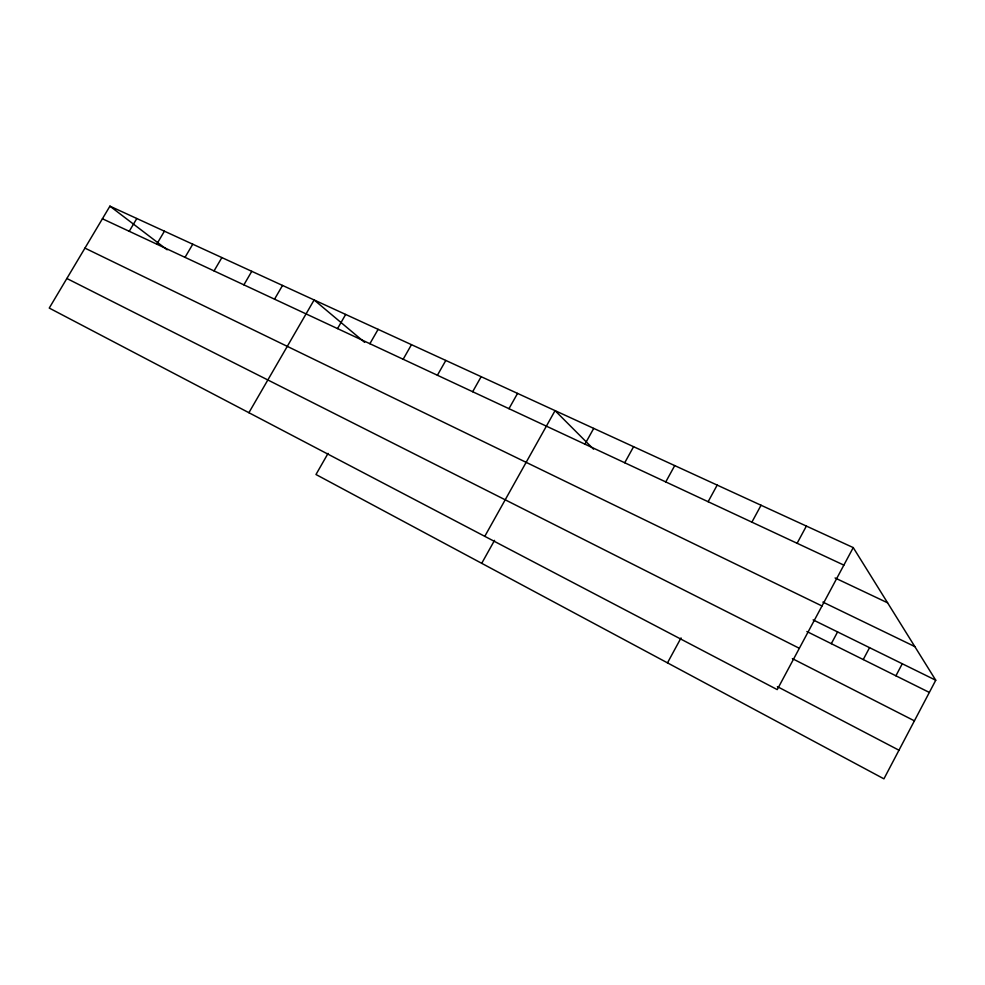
<?xml version="1.0" encoding="UTF-8"?>
<svg xmlns="http://www.w3.org/2000/svg" width="985" height="985" viewBox="0 0 985 985"><rect width="100%" height="100%" fill="white"/><g stroke="black" fill="none" stroke-linecap="round" stroke-linejoin="round"><path stroke-width="1.48" d="M853.244 547.598L777.227 689.611L49.25 308.071L109.926 206.16L853.244 547.598L935.75 680.229L883.927 778.839L315.976 474.511L328.067 453.371M895.907 675.796L902.272 663.755M863.242 659.556L869.558 647.662M831.315 643.673L837.582 631.927M797.111 543.277L806.383 526.064M667.485 662.856L681.029 637.923M751.887 522.149L761.06 505.243M708.129 501.71L717.191 485.1M665.761 481.924L674.725 465.597M624.724 462.753L633.589 446.697M584.942 444.173L593.721 428.389M481.714 563.321L494.532 540.359M484.78 536.332L555.06 410.634L593.536 449.16M508.974 408.677L517.556 393.397M472.665 391.722L481.16 376.676M437.402 375.248L445.811 360.448M403.16 359.254L411.471 344.676M369.88 343.703L378.117 329.347M337.535 328.596L345.673 314.449M248.897 412.703L314.129 299.957L364.622 342.337M274.544 299.169L282.523 285.441M243.886 284.85L251.778 271.318M214.053 270.912L221.871 257.59M185.02 257.356L192.764 244.218M156.763 244.157L164.421 231.192M129.232 231.29L136.816 218.522M102.415 218.768L843.862 565.119M835.083 577.973L887.596 602.82M822.894 602.094L914.819 646.579M84.944 248.121L821.995 605.984M813.117 619.885L935.75 680.229M806.887 631.52L929.335 692.43M66.869 278.496L799.327 648.302M792.383 658.62L914.4 720.835M777.387 686.631L898.96 750.213M109.926 206.16L167.154 249.796"/></g></svg>
